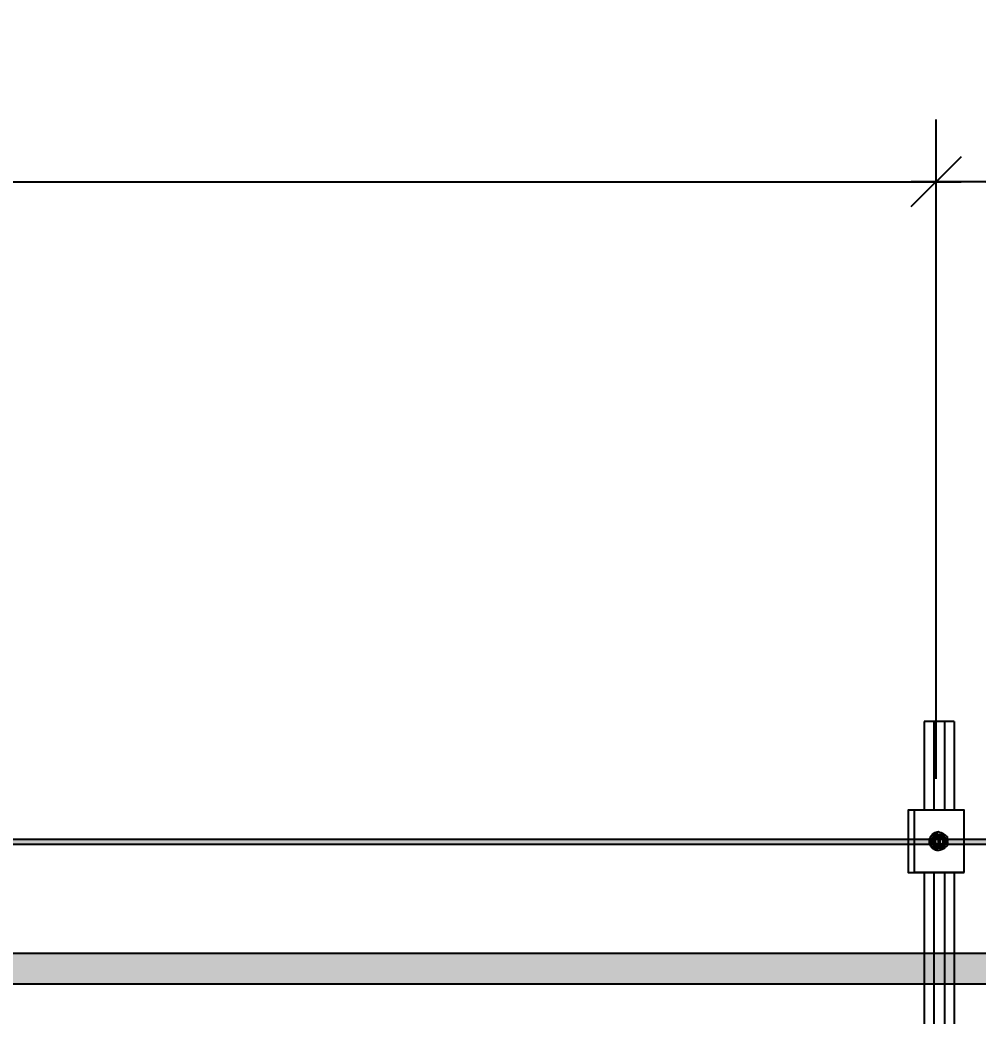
# Model space of a CAD drawing. Header units: millimetres. Extents: x 2051.05 to 2058.56, y 1139.54 to 1141.49.
# Drawn here: x 2053.36 to 2054.13, y 1140.399 to 1141.204 of the extents above; entities that cross this region are included whole.
import ezdxf

# ---------------------------------------------------------------- set-up
doc = ezdxf.new("R2010")
doc.units = ezdxf.units.MM
doc.layers.get('Defpoints').update_dxf_attribs({"color": 2})
doc.layers.add('text', color=7, linetype='Continuous')
doc.styles.add('MASTER', font='cordia.shx', dxfattribs={"width": 1.1})
doc.dimstyles.new('E0025', dxfattribs={"dimscale": 0.025, "dimtxt": 1.6, "dimasz": 1.6, "dimexe": 2, "dimexo": 1, "dimgap": 2, "dimtad": 1, "dimtih": 1, "dimtoh": 1, "dimdec": 4, "dimzin": 0, "dimdsep": 46, "dimlunit": 6, "dimtxsty": 'MASTER', "dimblk": 'AA', "dimcen": 1, "dimclrd": 256, "dimclre": 256, "dimclrt": 256, "dimadec": 0, "dimazin": 0, "dimtfac": 1, "dimtdec": 4, "dimtix": 1, "dimtmove": 2, "dimatfit": 3, "dimfxl": 1, "dimtolj": 1, "dimtzin": 0, "dimarcsym": 0})

# ---------------------------------------------------------------- blocks, each defined once
blk = doc.blocks.new('A$C9f13dd22')
at = {"color": 3, "linetype": 'Continuous'}
for p, q in [((-0.00707, 0.00049), (-0.00751, -0.00027)), ((-0.00715, 0.00059), (-0.00718, 0.0003)), ((-0.00692, 0.00154), (-0.00715, 0.00059)), ((-0.00665, 0.00122), (-0.00707, 0.00049)), ((-0.00657, 0.00245), (-0.00692, 0.00154)), ((-0.00624, 0.00194), (-0.00665, 0.00122)), ((-0.0061, 0.0033), (-0.00657, 0.00245)), ((-0.00643, 0.00161), (-0.00642, 0.00166)), ((-0.00642, 0.00166), (-0.00623, 0.00212)), ((-0.00583, 0.00265), (-0.00624, 0.00194)), ((-0.00623, 0.00212), (-0.00602, 0.00257)), ((-0.00552, 0.00409), (-0.0061, 0.0033)), ((-0.00602, 0.00257), (-0.00577, 0.003)), ((-0.00542, 0.00336), (-0.00583, 0.00265)), ((-0.00577, 0.003), (-0.0055, 0.00341)), ((-0.00484, 0.00479), (-0.00552, 0.00409)), ((-0.00545, 0.00057), (-0.00551, -0.00021)), ((-0.0055, 0.00341), (-0.00519, 0.0038)), ((-0.00528, 0.00134), (-0.00545, 0.00057)), ((-0.00502, 0.00406), (-0.00542, 0.00336)), ((-0.00501, 0.00207), (-0.00528, 0.00134)), ((-0.00519, 0.0038), (-0.00512, 0.00388)), ((-0.0046, 0.00476), (-0.00502, 0.00406)), ((-0.00463, 0.00276), (-0.00501, 0.00207)), ((-0.00438, 0.00515), (-0.00484, 0.00479)), ((-0.00416, 0.00339), (-0.00463, 0.00276)), ((-0.00419, 0.00548), (-0.0046, 0.00476)), ((-0.00439, 0.00012), (-0.00429, 0.00077)), ((-0.00439, -0.00054), (-0.00439, 0.00012)), ((-0.00429, 0.00077), (-0.00409, 0.0014)), ((-0.00375, 0.00622), (-0.00419, 0.00548)), ((-0.00361, 0.00394), (-0.00416, 0.00339)), ((-0.00409, 0.0014), (-0.00381, 0.00199)), ((-0.00394, 0.00065), (-0.004, -0.00004)), ((-0.00376, 0.00133), (-0.00394, 0.00065)), ((-0.00381, 0.00199), (-0.00344, 0.00253)), ((-0.00346, 0.00196), (-0.00376, 0.00133)), ((-0.00288, 0.00623), (-0.00375, 0.00622)), ((-0.00298, 0.00441), (-0.00361, 0.00394)), ((-0.0035, -0.00001), (-0.00349, 0.00024)), ((-0.00349, 0.00024), (-0.00346, 0.00049)), ((-0.00306, 0.00253), (-0.00346, 0.00196)), ((-0.00346, 0.00049), (-0.00296, 0.00051)), ((0.00346, 0.00049), (-0.00346, 0.00049)), ((-0.00344, 0.00253), (-0.00299, 0.00301)), ((-0.00257, 0.00302), (-0.00306, 0.00253)), ((-0.00299, 0.00301), (-0.00247, 0.00342)), ((-0.00229, 0.00479), (-0.00298, 0.00441)), ((-0.00284, 0.00099), (-0.00296, 0.00051)), ((-0.00296, 0.00051), (0.00296, 0.00051)), ((-0.00205, 0.00624), (-0.00288, 0.00623)), ((-0.00264, 0.00144), (-0.00284, 0.00099)), ((-0.00236, 0.00186), (-0.00264, 0.00144)), ((-0.002, 0.00342), (-0.00257, 0.00302)), ((-0.00247, 0.00342), (-0.00189, 0.00375)), ((-0.00233, 0.00626), (-0.0024, 0.00623)), ((-0.00203, 0.00222), (-0.00236, 0.00186)), ((-0.00139, 0.00651), (-0.00233, 0.00626)), ((-0.00155, 0.00506), (-0.00229, 0.00479)), ((-0.00123, 0.00624), (-0.00205, 0.00624)), ((-0.00164, 0.00252), (-0.00203, 0.00222)), ((-0.00137, 0.00371), (-0.002, 0.00342)), ((-0.00189, 0.00375), (-0.00128, 0.00399)), ((-0.0012, 0.00276), (-0.00164, 0.00252)), ((-0.00078, 0.00523), (-0.00155, 0.00506)), ((-0.00046, 0.00664), (-0.00139, 0.00651)), ((-0.00069, 0.00389), (-0.00137, 0.00371)), ((-0.00128, 0.00399), (-0.00064, 0.00413)), ((-0.00041, 0.00625), (-0.00123, 0.00624)), ((-0.00074, 0.00292), (-0.0012, 0.00276)), ((0, 0.00528), (-0.00078, 0.00523)), ((-0.00025, 0.003), (-0.00074, 0.00292)), ((0, 0.00396), (-0.00069, 0.00389)), ((-0.00064, 0.00413), (0, 0.00418)), ((-0.00046, 0.00663), (-0.00046, 0.00664)), ((-0.00042, 0.00663), (-0.00046, 0.00664)), ((-0.00046, 0.00662), (-0.00046, 0.00663)), ((-0.00046, 0.00663), (-0.00046, 0.00663)), ((-0.00046, 0.0066), (-0.00046, 0.00662)), ((-0.00045, 0.00657), (-0.00046, 0.0066)), ((-0.00045, 0.00654), (-0.00045, 0.00657)), ((-0.00045, 0.0065), (-0.00045, 0.00654)), ((-0.00045, 0.00645), (-0.00045, 0.0065)), ((-0.00044, 0.00641), (-0.00045, 0.00645)), ((-0.00044, 0.00636), (-0.00044, 0.00641)), ((-0.00044, 0.00627), (-0.00044, 0.00636)), ((-0.00044, 0.00625), (-0.00044, 0.00627)), ((-0.00038, 0.00661), (-0.00042, 0.00663)), ((0.00041, 0.00625), (-0.00041, 0.00625)), ((-0.00035, 0.00658), (-0.00038, 0.00661)), ((-0.00033, 0.00655), (-0.00035, 0.00658)), ((-0.00033, 0.00652), (-0.00033, 0.00655)), ((-0.00032, 0.0065), (-0.00033, 0.00652)), ((-0.00032, 0.00647), (-0.00032, 0.0065)), ((-0.00032, 0.00644), (-0.00032, 0.00647)), ((-0.00031, 0.00639), (-0.00032, 0.00644)), ((-0.00031, 0.00635), (-0.00031, 0.00639)), ((-0.00031, 0.00629), (-0.00031, 0.00635)), ((-0.00031, 0.00625), (-0.00031, 0.00629)), ((0.00025, 0.003), (-0.00025, 0.003)), ((0.00078, 0.00523), (0, 0.00528)), ((0, 0.00418), (0.00064, 0.00413)), ((0.00069, 0.00389), (0, 0.00396)), ((0.00074, 0.00292), (0.00025, 0.003)), ((0.00031, 0.0063), (0.0003, 0.00625)), ((0.00032, 0.00638), (0.00031, 0.00636)), ((0.00031, 0.00634), (0.00032, 0.00636)), ((0.00031, 0.00636), (0.00031, 0.00633)), ((0.00031, 0.0063), (0.00031, 0.00634)), ((0.00031, 0.00633), (0.00031, 0.0063)), ((0.00033, 0.00641), (0.00032, 0.00638)), ((0.00033, 0.00641), (0.00032, 0.00636)), ((0.00032, 0.00636), (0.00038, 0.0064)), ((0.00036, 0.00644), (0.00033, 0.00641)), ((0.00035, 0.00644), (0.00033, 0.00641)), ((0.00037, 0.00646), (0.00035, 0.00644)), ((0.00043, 0.0065), (0.00037, 0.00646)), ((0.00039, 0.00645), (0.00038, 0.0064)), ((0.00038, 0.0064), (0.00038, 0.0064)), ((0.00038, 0.0064), (0.00038, 0.0064)), ((0.00038, 0.0064), (0.00039, 0.00639)), ((0.00042, 0.00649), (0.00039, 0.00645)), ((0.00039, 0.00639), (0.00039, 0.00639)), ((0.00039, 0.00639), (0.00039, 0.00637)), ((0.00039, 0.00637), (0.00039, 0.00635)), ((0.00039, 0.00635), (0.0004, 0.00633)), ((0.0004, 0.00633), (0.0004, 0.0063)), ((0.0004, 0.0063), (0.0004, 0.00627)), ((0.0004, 0.00627), (0.0004, 0.00625)), ((0.00123, 0.00624), (0.00041, 0.00625)), ((0.00043, 0.0065), (0.00042, 0.00649)), ((0.00046, 0.00652), (0.00043, 0.0065)), ((0.00051, 0.00653), (0.00046, 0.00652)), ((0.00051, 0.00653), (0.00052, 0.00652)), ((0.00144, 0.0064), (0.00051, 0.00653)), ((0.00051, 0.00653), (0.00051, 0.00653)), ((0.00052, 0.00652), (0.00052, 0.00652)), ((0.00052, 0.00652), (0.00052, 0.00651)), ((0.00052, 0.00651), (0.00052, 0.00649)), ((0.00052, 0.00649), (0.00052, 0.00646)), ((0.00052, 0.00646), (0.00052, 0.00643)), ((0.00052, 0.00643), (0.00053, 0.00639)), ((0.00053, 0.00639), (0.00053, 0.00635)), ((0.00053, 0.00635), (0.00053, 0.0063)), ((0.00053, 0.0063), (0.00053, 0.00625)), ((0.00053, 0.00625), (0.00053, 0.00625)), ((0.00064, 0.00413), (0.00128, 0.00399)), ((0.00137, 0.00371), (0.00069, 0.00389)), ((0.0012, 0.00276), (0.00074, 0.00292)), ((0.00155, 0.00506), (0.00078, 0.00523)), ((0.00164, 0.00252), (0.0012, 0.00276)), ((0.00205, 0.00624), (0.00123, 0.00624)), ((0.00128, 0.00399), (0.00189, 0.00375)), ((0.002, 0.00342), (0.00137, 0.00371)), ((0.00204, 0.00624), (0.00144, 0.0064)), ((0.00229, 0.00479), (0.00155, 0.00506)), ((0.00203, 0.00222), (0.00164, 0.00252)), ((0.00189, 0.00375), (0.00247, 0.00342)), ((0.00257, 0.00302), (0.002, 0.00342)), ((0.00236, 0.00186), (0.00203, 0.00222)), ((0.00288, 0.00623), (0.00205, 0.00624)), ((0.00298, 0.00441), (0.00229, 0.00479)), ((0.00264, 0.00144), (0.00236, 0.00186)), ((0.00247, 0.00342), (0.00299, 0.00301)), ((0.00306, 0.00253), (0.00257, 0.00302)), ((0.00284, 0.00099), (0.00264, 0.00144)), ((0.00296, 0.00051), (0.00284, 0.00099)), ((0.00375, 0.00622), (0.00288, 0.00623)), ((0.00296, 0.00051), (0.00346, 0.00049)), ((0.00361, 0.00394), (0.00298, 0.00441)), ((0.00299, 0.00301), (0.00344, 0.00253)), ((0.00346, 0.00196), (0.00306, 0.00253)), ((0.00344, 0.00253), (0.00381, 0.00199)), ((0.00376, 0.00133), (0.00346, 0.00196)), ((0.00346, 0.00049), (0.00349, 0.00024)), ((0.00349, 0.00024), (0.0035, -0.00001)), ((0.00416, 0.00339), (0.00361, 0.00394)), ((0.00419, 0.00548), (0.00375, 0.00622)), ((0.00394, 0.00065), (0.00376, 0.00133)), ((0.00381, 0.00199), (0.00409, 0.0014)), ((0.004, -0.00004), (0.00394, 0.00065)), ((0.00409, 0.0014), (0.00429, 0.00077)), ((0.00463, 0.00276), (0.00416, 0.00339)), ((0.0046, 0.00477), (0.00419, 0.00548)), ((0.00429, 0.00077), (0.00439, 0.00012)), ((0.00439, 0.00012), (0.00439, -0.00054)), ((0.00487, 0.00468), (0.00447, 0.00499)), ((0.00502, 0.00406), (0.0046, 0.00477)), ((0.00501, 0.00207), (0.00463, 0.00276)), ((0.00554, 0.00399), (0.00487, 0.00468)), ((0.00528, 0.00134), (0.00501, 0.00207)), ((0.00542, 0.00336), (0.00502, 0.00406)), ((0.00526, 0.00364), (0.00555, 0.00327)), ((0.00545, 0.00057), (0.00528, 0.00134)), ((0.00583, 0.00265), (0.00542, 0.00336)), ((0.00551, -0.00021), (0.00545, 0.00057)), ((0.00611, 0.00321), (0.00554, 0.00399)), ((0.00555, 0.00327), (0.00582, 0.00285)), ((0.00582, 0.00285), (0.00606, 0.00242)), ((0.00624, 0.00194), (0.00583, 0.00265)), ((0.00606, 0.00242), (0.00627, 0.00197)), ((0.00658, 0.00236), (0.00611, 0.00321)), ((0.00665, 0.00122), (0.00624, 0.00194)), ((0.00627, 0.00197), (0.00635, 0.00174)), ((0.00693, 0.00146), (0.00658, 0.00236)), ((0.00707, 0.00049), (0.00665, 0.00122)), ((0.00715, 0.00052), (0.00693, 0.00146)), ((0.00751, -0.00027), (0.00707, 0.00049)), ((0.00717, 0.00031), (0.00715, 0.00052)), ((-0.00751, -0.00027), (-0.00751, -0.00049)), ((-0.00751, -0.00027), (-0.00707, -0.00101)), ((-0.00751, -0.00049), (-0.00707, -0.00126)), ((-0.0072, -0.00147), (-0.00724, -0.00096)), ((-0.00724, -0.00107), (-0.00724, -0.00096)), ((-0.00719, -0.00159), (-0.00724, -0.00107)), ((-0.00723, -0.00098), (-0.00719, -0.00157)), ((-0.00712, -0.00198), (-0.0072, -0.00147)), ((-0.00719, -0.00157), (-0.007, -0.00255)), ((-0.00711, -0.00209), (-0.00719, -0.00159)), ((-0.00701, -0.00248), (-0.00712, -0.00198)), ((-0.00699, -0.00259), (-0.00711, -0.00209)), ((-0.00707, -0.00101), (-0.00665, -0.00173)), ((-0.00707, -0.00126), (-0.00665, -0.00199)), ((-0.00686, -0.00297), (-0.00701, -0.00248)), ((-0.007, -0.00255), (-0.00668, -0.00349)), ((-0.00684, -0.00308), (-0.00699, -0.00259)), ((-0.00667, -0.00345), (-0.00686, -0.00297)), ((-0.00665, -0.00356), (-0.00684, -0.00308)), ((-0.00668, -0.00349), (-0.00623, -0.00438)), ((-0.00646, -0.00392), (-0.00667, -0.00345)), ((-0.00665, -0.00173), (-0.00624, -0.00243)), ((-0.00665, -0.00199), (-0.00624, -0.0027)), ((-0.00643, -0.00402), (-0.00665, -0.00356)), ((-0.00659, -0.00226), (-0.00664, -0.00201)), ((-0.00645, -0.00274), (-0.00659, -0.00226)), ((-0.00621, -0.00437), (-0.00646, -0.00392)), ((-0.00627, -0.00321), (-0.00645, -0.00274)), ((-0.00618, -0.00447), (-0.00643, -0.00402)), ((-0.00607, -0.00366), (-0.00627, -0.00321)), ((-0.00624, -0.00243), (-0.00583, -0.00314)), ((-0.00624, -0.0027), (-0.00583, -0.00342)), ((-0.00623, -0.00438), (-0.00566, -0.0052)), ((-0.00593, -0.0048), (-0.00621, -0.00437)), ((-0.00589, -0.00489), (-0.00618, -0.00447)), ((-0.00583, -0.00409), (-0.00607, -0.00366)), ((-0.00562, -0.0052), (-0.00593, -0.0048)), ((-0.00558, -0.0053), (-0.00589, -0.00489)), ((-0.00583, -0.00314), (-0.00542, -0.00384)), ((-0.00583, -0.00342), (-0.00542, -0.00412)), ((-0.00555, -0.00451), (-0.00583, -0.00409)), ((-0.00566, -0.0052), (-0.00498, -0.00594)), ((-0.00528, -0.00559), (-0.00562, -0.0052)), ((-0.00524, -0.00568), (-0.00558, -0.0053)), ((-0.00525, -0.00491), (-0.00555, -0.00451)), ((-0.00551, -0.00021), (-0.00545, -0.001)), ((-0.00545, -0.001), (-0.00528, -0.00176)), ((-0.00542, -0.00384), (-0.00502, -0.00455)), ((-0.00542, -0.00412), (-0.00502, -0.00483)), ((-0.00528, -0.00176), (-0.00501, -0.0025)), ((-0.00492, -0.00595), (-0.00528, -0.00559)), ((-0.00492, -0.00528), (-0.00525, -0.00491)), ((-0.00487, -0.00604), (-0.00524, -0.00568)), ((-0.00502, -0.00455), (-0.0046, -0.00527)), ((-0.00502, -0.00483), (-0.0046, -0.00553)), ((-0.00501, -0.0025), (-0.00463, -0.00319)), ((-0.00498, -0.00594), (-0.00421, -0.00657)), ((-0.00457, -0.00563), (-0.00492, -0.00528)), ((-0.00453, -0.00629), (-0.00492, -0.00595)), ((-0.00448, -0.00637), (-0.00487, -0.00604)), ((-0.00463, -0.00319), (-0.00416, -0.00381)), ((-0.0046, -0.00527), (-0.00419, -0.006)), ((-0.0046, -0.00553), (-0.00419, -0.00625)), ((-0.00453, -0.00566), (-0.00457, -0.00563)), ((-0.00412, -0.00659), (-0.00453, -0.00629)), ((-0.00407, -0.00667), (-0.00448, -0.00637)), ((-0.00429, -0.00119), (-0.00439, -0.00054)), ((-0.00409, -0.00182), (-0.00429, -0.00119)), ((-0.00421, -0.00657), (-0.00387, -0.00678)), ((-0.00419, -0.006), (-0.00375, -0.00676)), ((-0.00419, -0.00625), (-0.00375, -0.00698)), ((-0.00416, -0.00381), (-0.00361, -0.00437)), ((-0.0039, -0.00673), (-0.00412, -0.00659)), ((-0.00381, -0.00242), (-0.00409, -0.00182)), ((-0.00386, -0.00681), (-0.00407, -0.00667)), ((-0.004, -0.00004), (-0.00394, -0.00073)), ((-0.00394, -0.00073), (-0.00376, -0.00141)), ((-0.00344, -0.00296), (-0.00381, -0.00242)), ((-0.00376, -0.00141), (-0.00346, -0.00204)), ((-0.00375, -0.00676), (-0.00288, -0.00675)), ((-0.00375, -0.00676), (-0.00375, -0.00698)), ((-0.00375, -0.00698), (-0.00288, -0.007)), ((-0.00361, -0.00437), (-0.00298, -0.00484)), ((-0.00318, -0.00719), (-0.00356, -0.00699)), ((-0.00354, -0.00699), (-0.00337, -0.0071)), ((-0.00349, -0.00026), (-0.0035, -0.00001)), ((-0.00346, -0.00051), (-0.00349, -0.00026)), ((-0.00324, -0.00711), (-0.00347, -0.00699)), ((-0.00296, -0.00049), (-0.00346, -0.00051)), ((-0.00346, -0.00204), (-0.00306, -0.00261)), ((-0.00299, -0.00344), (-0.00344, -0.00296)), ((-0.00337, -0.0071), (-0.00245, -0.0075)), ((-0.00277, -0.00733), (-0.00324, -0.00711)), ((-0.00271, -0.0074), (-0.00318, -0.00719)), ((-0.00306, -0.00261), (-0.00257, -0.0031)), ((-0.00247, -0.00385), (-0.00299, -0.00344)), ((-0.00298, -0.00484), (-0.00229, -0.00521)), ((-0.00296, -0.00049), (0.00296, -0.00049)), ((-0.00296, -0.00049), (-0.00284, -0.00096)), ((-0.00288, -0.00675), (-0.00205, -0.00674)), ((-0.00288, -0.007), (-0.00205, -0.00701)), ((-0.00284, -0.00096), (-0.00264, -0.00142)), ((-0.00229, -0.00751), (-0.00277, -0.00733)), ((-0.00223, -0.00757), (-0.00271, -0.0074)), ((-0.00264, -0.00142), (-0.00236, -0.00183)), ((-0.00257, -0.0031), (-0.002, -0.0035)), ((-0.00189, -0.00418), (-0.00247, -0.00385)), ((-0.00245, -0.0075), (-0.00149, -0.00777)), ((-0.00236, -0.00183), (-0.00203, -0.00219)), ((-0.00229, -0.00521), (-0.00155, -0.00549)), ((-0.0018, -0.00765), (-0.00229, -0.00751)), ((-0.002, -0.0071), (-0.00227, -0.007)), ((-0.00174, -0.00772), (-0.00223, -0.00757)), ((-0.00205, -0.00674), (-0.00123, -0.00674)), ((-0.00205, -0.00701), (-0.00123, -0.00701)), ((-0.00203, -0.00219), (-0.00164, -0.0025)), ((-0.002, -0.0035), (-0.00137, -0.00379)), ((-0.00152, -0.00723), (-0.002, -0.0071)), ((-0.00128, -0.00442), (-0.00189, -0.00418)), ((-0.0013, -0.00776), (-0.0018, -0.00765)), ((-0.00124, -0.00782), (-0.00174, -0.00772)), ((-0.00164, -0.0025), (-0.0012, -0.00273)), ((-0.00155, -0.00549), (-0.00078, -0.00566)), ((-0.00103, -0.00732), (-0.00152, -0.00723)), ((-0.00149, -0.00777), (-0.00051, -0.00791)), ((-0.00137, -0.00379), (-0.00069, -0.00397)), ((-0.00079, -0.00784), (-0.0013, -0.00776)), ((-0.00064, -0.00456), (-0.00128, -0.00442)), ((-0.00073, -0.00789), (-0.00124, -0.00782)), ((-0.00123, -0.00674), (-0.00041, -0.00673)), ((-0.00123, -0.00701), (-0.00041, -0.00701)), ((-0.0012, -0.00273), (-0.00074, -0.00289)), ((-0.00054, -0.00738), (-0.00103, -0.00732)), ((-0.00028, -0.00788), (-0.00079, -0.00784)), ((-0.00078, -0.00566), (0, -0.00571)), ((-0.00074, -0.00289), (-0.00025, -0.00297)), ((-0.00022, -0.00793), (-0.00073, -0.00789)), ((-0.00069, -0.00397), (0, -0.00403)), ((0, -0.00461), (-0.00064, -0.00456)), ((-0.00004, -0.0074), (-0.00054, -0.00738)), ((-0.00051, -0.00791), (0.00049, -0.00792)), ((-0.00041, -0.00673), (0.00041, -0.00673)), ((-0.00041, -0.00701), (0.00041, -0.00701)), ((0.00023, -0.00788), (-0.00028, -0.00788)), ((-0.00025, -0.00297), (0.00025, -0.00297)), ((0.00029, -0.00793), (-0.00022, -0.00793)), ((0.00045, -0.00739), (-0.00004, -0.0074)), ((0, -0.00403), (0.00069, -0.00397)), ((0, -0.00421), (0.00078, -0.00413)), ((0.00064, -0.00456), (0, -0.00461)), ((0, -0.00571), (0.00078, -0.00566)), ((0.00074, -0.00785), (0.00023, -0.00788)), ((0.00025, -0.00297), (0.00074, -0.00289)), ((0.0008, -0.00789), (0.00029, -0.00793)), ((0.00041, -0.00673), (0.00123, -0.00674)), ((0.00041, -0.00701), (0.00123, -0.00701)), ((0.00095, -0.00734), (0.00045, -0.00739)), ((0.00049, -0.00792), (0.00147, -0.00778)), ((0.00128, -0.00442), (0.00064, -0.00456)), ((0.00069, -0.00397), (0.00137, -0.00379)), ((0.00074, -0.00289), (0.0012, -0.00273)), ((0.00125, -0.00778), (0.00074, -0.00785)), ((0.00078, -0.00413), (0.00152, -0.00391)), ((0.00078, -0.00566), (0.00155, -0.00549)), ((0.00131, -0.00781), (0.0008, -0.00789)), ((0.00144, -0.00725), (0.00095, -0.00734)), ((0.0012, -0.00273), (0.00164, -0.0025)), ((0.00123, -0.00674), (0.00205, -0.00674)), ((0.00123, -0.00701), (0.00205, -0.00701)), ((0.00175, -0.00767), (0.00125, -0.00778)), ((0.00189, -0.00418), (0.00128, -0.00442)), ((0.00181, -0.00771), (0.00131, -0.00781)), ((0.00137, -0.00379), (0.002, -0.0035)), ((0.00192, -0.00713), (0.00144, -0.00725)), ((0.00147, -0.00778), (0.00243, -0.00752)), ((0.00152, -0.00391), (0.00221, -0.00354)), ((0.00155, -0.00549), (0.00229, -0.00521)), ((0.00164, -0.0025), (0.00203, -0.00219)), ((0.00224, -0.00753), (0.00175, -0.00767)), ((0.0023, -0.00756), (0.00181, -0.00771)), ((0.00247, -0.00385), (0.00189, -0.00418)), ((0.00231, -0.007), (0.00192, -0.00713)), ((0.002, -0.0035), (0.00257, -0.0031)), ((0.00203, -0.00219), (0.00236, -0.00183)), ((0.00205, -0.00674), (0.00288, -0.00675)), ((0.00205, -0.00701), (0.00288, -0.007)), ((0.00221, -0.00354), (0.00283, -0.00304)), ((0.00273, -0.00736), (0.00224, -0.00753)), ((0.00229, -0.00521), (0.00298, -0.00484)), ((0.00278, -0.00738), (0.0023, -0.00756)), ((0.00236, -0.00183), (0.00264, -0.00142)), ((0.00243, -0.00752), (0.00335, -0.00712)), ((0.00299, -0.00344), (0.00247, -0.00385)), ((0.00257, -0.0031), (0.00306, -0.00261)), ((0.00264, -0.00142), (0.00284, -0.00096)), ((0.00319, -0.00715), (0.00273, -0.00736)), ((0.00325, -0.00717), (0.00278, -0.00738)), ((0.00283, -0.00304), (0.00332, -0.00244)), ((0.00284, -0.00096), (0.00296, -0.00049)), ((0.00288, -0.00675), (0.00375, -0.00676)), ((0.00288, -0.007), (0.00375, -0.00698)), ((0.00346, -0.00051), (0.00296, -0.00049)), ((0.00298, -0.00484), (0.00361, -0.00437)), ((0.00344, -0.00296), (0.00299, -0.00344)), ((0.00306, -0.00261), (0.00346, -0.00204)), ((0.0035, -0.00699), (0.00319, -0.00715)), ((0.00359, -0.00699), (0.00325, -0.00717)), ((0.00332, -0.00244), (0.00369, -0.00175)), ((0.00335, -0.00712), (0.00357, -0.00699)), ((0.00381, -0.00242), (0.00344, -0.00296)), ((0.00349, -0.00026), (0.00346, -0.00051)), ((0.00346, -0.00204), (0.00376, -0.00141)), ((0.0035, -0.00001), (0.00349, -0.00026)), ((0.00361, -0.00437), (0.00416, -0.00381)), ((0.00369, -0.00175), (0.00392, -0.001)), ((0.00375, -0.00676), (0.00419, -0.006)), ((0.00375, -0.00698), (0.00419, -0.00625)), ((0.00375, -0.00676), (0.00375, -0.00698)), ((0.00376, -0.00141), (0.00394, -0.00073)), ((0.00409, -0.00182), (0.00381, -0.00242)), ((0.00413, -0.00665), (0.00384, -0.00684)), ((0.00385, -0.00682), (0.0042, -0.00661)), ((0.00408, -0.00664), (0.00388, -0.00676)), ((0.00392, -0.001), (0.004, -0.00021)), ((0.00394, -0.00073), (0.004, -0.00004)), ((0.004, -0.00021), (0.004, -0.00017)), ((0.00449, -0.00634), (0.00408, -0.00664)), ((0.00429, -0.00119), (0.00409, -0.00182)), ((0.00454, -0.00635), (0.00413, -0.00665)), ((0.00416, -0.00381), (0.00463, -0.00319)), ((0.00419, -0.006), (0.0046, -0.00527)), ((0.00419, -0.00625), (0.0046, -0.00553)), ((0.0042, -0.00661), (0.00497, -0.00598)), ((0.00439, -0.00054), (0.00429, -0.00119)), ((0.00451, -0.00571), (0.00449, -0.00572)), ((0.00488, -0.00601), (0.00449, -0.00634)), ((0.00487, -0.00537), (0.00451, -0.00571)), ((0.00493, -0.00601), (0.00454, -0.00635)), ((0.0046, -0.00527), (0.00502, -0.00455)), ((0.0046, -0.00553), (0.00502, -0.00483)), ((0.00463, -0.00319), (0.00501, -0.0025)), ((0.0052, -0.005), (0.00487, -0.00537)), ((0.00525, -0.00565), (0.00488, -0.00601)), ((0.00529, -0.00566), (0.00493, -0.00601)), ((0.00497, -0.00598), (0.00564, -0.00525)), ((0.00501, -0.0025), (0.00528, -0.00176)), ((0.00502, -0.00455), (0.00542, -0.00384)), ((0.00502, -0.00483), (0.00542, -0.00412)), ((0.0055, -0.00461), (0.0052, -0.005)), ((0.00559, -0.00527), (0.00525, -0.00565)), ((0.00528, -0.00176), (0.00545, -0.001)), ((0.00563, -0.00527), (0.00529, -0.00566)), ((0.00542, -0.00384), (0.00583, -0.00314)), ((0.00542, -0.00412), (0.00583, -0.00341)), ((0.00545, -0.001), (0.00551, -0.00021)), ((0.00578, -0.0042), (0.0055, -0.00461)), ((0.0059, -0.00487), (0.00559, -0.00527)), ((0.00594, -0.00486), (0.00563, -0.00527)), ((0.00564, -0.00525), (0.00621, -0.00444)), ((0.00603, -0.00377), (0.00578, -0.0042)), ((0.00583, -0.00314), (0.00624, -0.00243)), ((0.00583, -0.00341), (0.00624, -0.0027)), ((0.00618, -0.00444), (0.0059, -0.00487)), ((0.00622, -0.00444), (0.00594, -0.00486)), ((0.00624, -0.00333), (0.00603, -0.00377)), ((0.00643, -0.004), (0.00618, -0.00444)), ((0.00621, -0.00444), (0.00667, -0.00355)), ((0.00646, -0.00399), (0.00622, -0.00444)), ((0.00624, -0.00243), (0.00665, -0.00173)), ((0.00624, -0.0027), (0.00665, -0.00199)), ((0.00642, -0.00287), (0.00624, -0.00333)), ((0.00657, -0.00239), (0.00642, -0.00287)), ((0.00665, -0.00354), (0.00643, -0.004)), ((0.00668, -0.00353), (0.00646, -0.00399)), ((0.00666, -0.00197), (0.00657, -0.00239)), ((0.00665, -0.00173), (0.00707, -0.00101)), ((0.00665, -0.00199), (0.00707, -0.00126)), ((0.00684, -0.00306), (0.00665, -0.00354)), ((0.00667, -0.00355), (0.00699, -0.00262)), ((0.00686, -0.00305), (0.00668, -0.00353)), ((0.00699, -0.00258), (0.00684, -0.00306)), ((0.00701, -0.00256), (0.00686, -0.00305)), ((0.00699, -0.00262), (0.00719, -0.00164)), ((0.00711, -0.00208), (0.00699, -0.00258)), ((0.00712, -0.00206), (0.00701, -0.00256)), ((0.00707, -0.00101), (0.00751, -0.00027)), ((0.00707, -0.00126), (0.00751, -0.00049)), ((0.00719, -0.00157), (0.00711, -0.00208)), ((0.0072, -0.00156), (0.00712, -0.00206)), ((0.00719, -0.00164), (0.00723, -0.00097)), ((0.00724, -0.00107), (0.00719, -0.00157)), ((0.00724, -0.00105), (0.0072, -0.00156)), ((0.00724, -0.00095), (0.00724, -0.00105)), ((0.00724, -0.00096), (0.00724, -0.00107)), ((0.00751, -0.00027), (0.00751, -0.00049))]:
    blk.add_line(p, q, dxfattribs=at)
at = {"color": 3}
for p, q in [((0.00049, 0), (-0.00049, 0)), ((0, 0.00049), (0, -0.00049))]:
    blk.add_line(p, q, dxfattribs=at)
blk = doc.blocks.new('A$C67de95f4')
at = {"color": 3}
for p, q in [((-0.025, 0.02), (-0.025, -0.02)), ((-0.025, -0.02), (0.025, -0.02))]:
    blk.add_line(p, q, dxfattribs=at)
blk.add_lwpolyline([(-0.025, 0.02), (0.025, 0.02), (0.025, -0.025), (-0.025, -0.025)], close=True, dxfattribs=at)
blk.add_blockref('A$C9f13dd22', (0, 0), dxfattribs=at)
blk = doc.blocks.new('AA')
at = {"color": 3}
blk.add_line((-0.5, -0.5), (0.5, 0.5), dxfattribs=at)
at = {"color": 8}
blk.add_line((-1, 0), (0.5, 0), dxfattribs=at)
blk = doc.blocks.new('*D23')
at = {"layer": 'Defpoints', "color": 0}
for p in [(2054.09552, 1141.07473), (2051.69552, 1140.57061), (2054.09552, 1140.57061)]:
    blk.add_point(p, dxfattribs=at)
at = {"layer": 'text', "lineweight": -2}
for p, q in [((2051.69552, 1140.59561), (2051.69552, 1141.12473)), ((2054.09552, 1140.59561), (2054.09552, 1141.12473)), ((2051.73552, 1141.07473), (2054.05552, 1141.07473))]:
    blk.add_line(p, q, dxfattribs=at)
at = {"layer": 'text', "linetype": 'ByBlock', "lineweight": -2, "xscale": 0.04, "yscale": 0.04, "zscale": 0.04, "rotation": 180}
blk.add_blockref('AA', (2051.69552, 1141.07473), dxfattribs=at)
at = {"layer": 'text', "linetype": 'ByBlock', "lineweight": -2, "xscale": 0.04, "yscale": 0.04, "zscale": 0.04}
blk.add_blockref('AA', (2054.09552, 1141.07473), dxfattribs=at)
at = {"layer": 'text', "insert": (2052.89552, 1141.14473), "char_height": 0.04, "attachment_point": 5, "style": 'MASTER'}
blk.add_mtext('\\A1;LIFELINE SUPPORT ', dxfattribs=at)
blk = doc.blocks.new('*D24')
at = {"layer": 'Defpoints', "color": 0}
for p in [(2056.49377, 1141.07473), (2054.09552, 1140.57061), (2056.49377, 1140.57061)]:
    blk.add_point(p, dxfattribs=at)
at = {"layer": 'text', "lineweight": -2}
for p, q in [((2054.09552, 1140.59561), (2054.09552, 1141.12473)), ((2056.49377, 1140.59561), (2056.49377, 1141.12473)), ((2054.13552, 1141.07473), (2056.45377, 1141.07473))]:
    blk.add_line(p, q, dxfattribs=at)
at = {"layer": 'text', "linetype": 'ByBlock', "lineweight": -2, "xscale": 0.04, "yscale": 0.04, "zscale": 0.04, "rotation": 180}
blk.add_blockref('AA', (2054.09552, 1141.07473), dxfattribs=at)
at = {"layer": 'text', "linetype": 'ByBlock', "lineweight": -2, "xscale": 0.04, "yscale": 0.04, "zscale": 0.04}
blk.add_blockref('AA', (2056.49377, 1141.07473), dxfattribs=at)
at = {"layer": 'text', "insert": (2055.29465, 1141.14473), "char_height": 0.04, "attachment_point": 5, "style": 'MASTER'}
blk.add_mtext('\\A1;LIFELINE SUPPORT{\\A1;.}', dxfattribs=at)

msp = doc.modelspace()

# ---------------------------------------------------------------- hatches: boundary and pattern name
h = msp.add_hatch(color=130)
h.dxf.hatch_style = 1
h.paths.add_polyline_path([(2051.05209, 1140.5429), (2051.05209, 1140.54738), (2057.1417, 1140.54738), (2057.1417, 1140.5429), (2051.05209, 1140.5429)])
h = msp.add_hatch(color=80)
h.dxf.hatch_style = 1
h.paths.add_polyline_path([(2051.0517, 1140.43097), (2051.0517, 1140.45597), (2057.1417, 1140.45597), (2057.1417, 1140.43097), (2051.0517, 1140.43097)])

# ---------------------------------------------------------------- linework, layer by layer
at = {"color": 8, "linetype": 'Continuous'}
for p, q in [((2054.11002, 1140.64171), (2054.08602, 1140.64171)), ((2054.08602, 1140.64171), (2054.08602, 1140.57061)), ((2054.09377, 1140.64171), (2054.09377, 1140.57061)), ((2054.10227, 1140.64171), (2054.10227, 1140.57061)), ((2054.11002, 1140.64171), (2054.11002, 1140.57061)), ((2054.08602, 1140.52061), (2054.08602, 1140.52061)), ((2054.08602, 1140.52061), (2054.08602, 1140.39907)), ((2054.09377, 1140.52061), (2054.09377, 1140.52061)), ((2054.09377, 1140.52061), (2054.09377, 1140.39907)), ((2054.10227, 1140.52061), (2054.10227, 1140.52061)), ((2054.10227, 1140.52061), (2054.10227, 1140.39907)), ((2054.11002, 1140.52061), (2054.11002, 1140.52061)), ((2054.11002, 1140.52061), (2054.11002, 1140.39907))]:
    msp.add_line(p, q, dxfattribs=at)
at = {"color": 130}
msp.add_lwpolyline([(2051.05209, 1140.5429), (2051.05209, 1140.54738), (2057.1417, 1140.54738), (2057.1417, 1140.5429)], close=True, dxfattribs=at)
at = {"color": 80}
msp.add_lwpolyline([(2051.0517, 1140.43097), (2051.0517, 1140.45597), (2057.1417, 1140.45597), (2057.1417, 1140.43097)], close=True, dxfattribs=at)

# ---------------------------------------------------------------- block references
at = {"xscale": -1, "rotation": 270}
msp.add_blockref('A$C67de95f4', (2054.09802, 1140.54561), dxfattribs=at)

# ---------------------------------------------------------------- dimensions: what is measured, and where the dimension line sits
at = {"layer": 'text'}
for p1, p2, text, picture, middle in [((2051.69552, 1140.57061), (2054.09552, 1140.57061), 'LIFELINE SUPPORT ', '*D23', (2052.89552, 1141.14473)), ((2054.09552, 1140.57061), (2056.49377, 1140.57061), 'LIFELINE SUPPORT{\\A1;.}', '*D24', (2055.29465, 1141.14473))]:
    dim = msp.add_aligned_dim(p1=p1, p2=p2, distance=0.50411, text=text, dimstyle='E0025', override={"dimtxsty": 'MASTER'}, dxfattribs=at)
    dim.commit()
    dim.dimension.update_dxf_attribs({"geometry": picture, "text_midpoint": middle})

doc.saveas('drawing.dxf')
